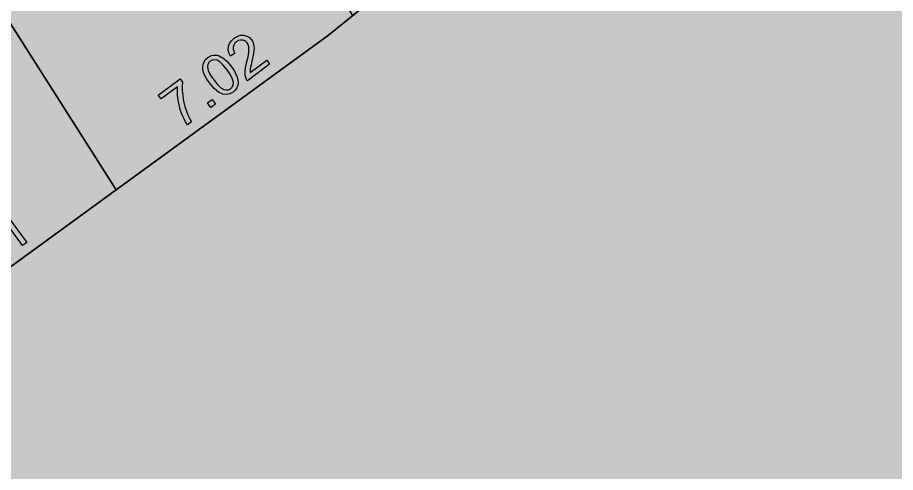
# Model space of a CAD drawing. Extents: x -5280327 to 29700, y -3925683 to 5564800.
# Drawn here: x 19899 to 20720, y 2573 to 2999 of the extents above; entities that cross this region are included whole.
import ezdxf

# ---------------------------------------------------------------- set-up
doc = ezdxf.new("R2010")
doc.units = 0
doc.linetypes.add('6', pattern=[2640.874023, 1320.437012, -1320.437012])
doc.layers.get('0').update_dxf_attribs({"linetype": 'CONTINUOUS'})
for name, color, linetype in [('31_PREDIOS_TOTAL', 7, 'CONTINUOUS'), ('LOTES', 7, 'CONTINUOUS'), ('textos', 7, 'CONTINUOUS')]:
    doc.layers.add(name, color=color, linetype=linetype)

msp = doc.modelspace()

# ---------------------------------------------------------------- linework, layer by layer
at = {"color": 7, "linetype": '6', "const_width": 10343.08}
msp.add_lwpolyline([(0, 29405.62), (24528.32, 0)], dxfattribs=at)
msp.add_lwpolyline([(0, 29405.62), (24528.32, 0)], dxfattribs=at)
at = {"color": 7}
msp.add_lwpolyline([(20799.33, 4489.43), (20779.55, 4415.95), (20805.44, 4355.76), (21189.96, 3805.95), (20930.45, 3577.46), (20857.26, 3519), (20652.15, 3355.2), (20641.84, 3346.88), (20427.13, 3173.65), (20212.42, 3000.41), (20189.64, 2982.03), (19991.04, 2837.64), (19768.88, 2676.11), (19556.14, 2521.45), (19546.62, 2514.72), (19322.46, 2356.33), (19098.3, 2197.94), (18722.23, 2788.53), (20799.33, 4489.43)], dxfattribs=at)
msp.add_polyline3d([(18722.23, 2788.53, 33030.86), (19098.3, 2197.94, 33030.86), (19556.14, 2521.45, 33030.86), (20189.64, 2982.03, 33030.86), (20652.15, 3355.2, 33030.86), (20930.45, 3577.46, 33030.86), (21189.96, 3805.95, 33030.86), (20805.44, 4355.76, 33030.86), (20779.55, 4415.95, 33030.86), (20799.33, 4489.43, 33030.86), (21142.34, 4964.97, 33030.86), (21651.22, 5592.52, 33030.86), (22126.06, 6189.91, 33030.86), (22856.18, 7079.67, 33030.86), (22774.56, 7470.11, 33030.86), (22780.59, 7770.15, 33030.86), (22783.68, 8211.55, 33030.86), (22849.99, 8761.66, 33030.86), (22890.09, 9444.59, 33030.86), (22922.17, 9932, 33030.86), (22937.37, 10412.64, 33030.86), (22852.51, 10630.94, 33030.86)], dxfattribs=at)
at = {"layer": '31_PREDIOS_TOTAL', "color": 7}
for points in [[(20131.89, 2958.65, 33030.86), (20134.62, 2954.93, 33030.86), (20113.77, 2939.59, 33030.86), (20113.77, 2939.59, 33030.86), (20113.12, 2940.54, 33030.86), (20112.61, 2941.54, 33030.86), (20112.24, 2942.62, 33030.86), (20112.24, 2942.62, 33030.86), (20111.84, 2944.5, 33030.86), (20111.66, 2946.52, 33030.86), (20111.7, 2948.69, 33030.86), (20111.7, 2948.69, 33030.86), (20111.98, 2951.12, 33030.86), (20112.5, 2953.96, 33030.86), (20113.26, 2957.19, 33030.86), (20113.26, 2957.19, 33030.86), (20114.39, 2962.06, 33030.86), (20115.07, 2965.99, 33030.86), (20115.3, 2968.99, 33030.86), (20115.3, 2968.99, 33030.86), (20115.12, 2971.34, 33030.86), (20114.58, 2973.34, 33030.86), (20113.68, 2974.98, 33030.86), (20113.68, 2974.98, 33030.86), (20112.43, 2976.3, 33030.86), (20110.93, 2977.19, 33030.86), (20109.18, 2977.65, 33030.86), (20109.18, 2977.65, 33030.86), (20107.32, 2977.64, 33030.86), (20105.5, 2977.12, 33030.86), (20103.72, 2976.08, 33030.86), (20103.72, 2976.08, 33030.86), (20102.12, 2974.61, 33030.86), (20101.04, 2972.95, 33030.86), (20100.48, 2971.11, 33030.86), (20100.48, 2971.11, 33030.86), (20100.47, 2969.16, 33030.86), (20101.04, 2967.19, 33030.86), (20102.2, 2965.21, 33030.86), (20097.91, 2962.69, 33030.86), (20097.91, 2962.69, 33030.86), (20096.43, 2965.81, 33030.86), (20095.79, 2968.83, 33030.86), (20096, 2971.74, 33030.86), (20096, 2971.74, 33030.86), (20097.03, 2974.5, 33030.86), (20098.84, 2977.03, 33030.86), (20101.45, 2979.35, 33030.86), (20101.45, 2979.35, 33030.86), (20104.47, 2981.14, 33030.86), (20107.48, 2982.06, 33030.86), (20110.49, 2982.11, 33030.86), (20110.49, 2982.11, 33030.86), (20113.29, 2981.38, 33030.86), (20115.7, 2979.95, 33030.86), (20117.73, 2977.82, 33030.86), (20117.73, 2977.82, 33030.86), (20118.56, 2976.5, 33030.86), (20119.22, 2975.07, 33030.86), (20119.69, 2973.53, 33030.86), (20119.69, 2973.53, 33030.86), (20119.97, 2971.82, 33030.86), (20120.06, 2969.91, 33030.86), (20119.95, 2967.78, 33030.86), (20119.95, 2967.78, 33030.86), (20119.6, 2965.19, 33030.86), (20118.97, 2961.87, 33030.86), (20118.06, 2957.84, 33030.86), (20118.06, 2957.84, 33030.86), (20117.29, 2954.59, 33030.86), (20116.77, 2952.17, 33030.86), (20116.5, 2950.57, 33030.86), (20116.5, 2950.57, 33030.86), (20116.39, 2949.42, 33030.86), (20116.36, 2948.32, 33030.86), (20116.41, 2947.27, 33030.86), (20131.89, 2958.65, 33030.86)], [(20078.3, 2937.49, 33030.86), (20078.3, 2937.49, 33030.86), (20075.87, 2941.07, 33030.86), (20074.04, 2944.36, 33030.86), (20072.83, 2947.35, 33030.86), (20072.83, 2947.35, 33030.86), (20072.18, 2950.1, 33030.86), (20072.03, 2952.7, 33030.86), (20072.38, 2955.13, 33030.86), (20072.38, 2955.13, 33030.86), (20073.27, 2957.36, 33030.86), (20074.72, 2959.38, 33030.86), (20076.74, 2961.18, 33030.86), (20076.74, 2961.18, 33030.86), (20078.45, 2962.26, 33030.86), (20080.18, 2963.01, 33030.86), (20081.95, 2963.43, 33030.86), (20081.95, 2963.43, 33030.86), (20083.72, 2963.53, 33030.86), (20085.5, 2963.33, 33030.86), (20087.28, 2962.81, 33030.86), (20087.28, 2962.81, 33030.86), (20089.06, 2962, 33030.86), (20090.87, 2960.92, 33030.86), (20092.69, 2959.56, 33030.86), (20092.69, 2959.56, 33030.86), (20094.59, 2957.79, 33030.86), (20096.66, 2955.48, 33030.86), (20098.88, 2952.62, 33030.86), (20098.88, 2952.62, 33030.86), (20101.3, 2949.06, 33030.86), (20103.12, 2945.8, 33030.86), (20104.33, 2942.82, 33030.86), (20104.33, 2942.82, 33030.86), (20104.99, 2940.06, 33030.86), (20105.15, 2937.47, 33030.86), (20104.8, 2935.04, 33030.86), (20104.8, 2935.04, 33030.86), (20103.91, 2932.79, 33030.86), (20102.46, 2930.77, 33030.86), (20100.43, 2928.96, 33030.86), (20100.43, 2928.96, 33030.86), (20097.34, 2927.24, 33030.86), (20094.15, 2926.58, 33030.86), (20090.86, 2926.96, 33030.86), (20090.86, 2926.96, 33030.86), (20086.79, 2928.86, 33030.86), (20082.6, 2932.37, 33030.86), (20078.3, 2937.49, 33030.86)], [(20082.29, 2940.42, 33030.86), (20085.87, 2935.97, 33030.86), (20089.01, 2932.96, 33030.86), (20091.71, 2931.42, 33030.86), (20091.71, 2931.42, 33030.86), (20094.07, 2930.95, 33030.86), (20096.19, 2931.19, 33030.86), (20098.09, 2932.14, 33030.86), (20098.09, 2932.14, 33030.86), (20099.56, 2933.67, 33030.86), (20100.42, 2935.63, 33030.86), (20100.68, 2938.03, 33030.86), (20100.68, 2938.03, 33030.86), (20100, 2941.06, 33030.86), (20098.07, 2944.95, 33030.86), (20094.9, 2949.69, 33030.86), (20094.9, 2949.69, 33030.86), (20091.3, 2954.16, 33030.86), (20088.16, 2957.16, 33030.86), (20085.47, 2958.71, 33030.86), (20085.47, 2958.71, 33030.86), (20083.11, 2959.17, 33030.86), (20080.97, 2958.91, 33030.86), (20079.05, 2957.94, 33030.86), (20079.05, 2957.94, 33030.86), (20077.58, 2956.47, 33030.86), (20076.71, 2954.67, 33030.86), (20076.45, 2952.55, 33030.86), (20076.45, 2952.55, 33030.86), (20077.15, 2949.26, 33030.86), (20079.1, 2945.22, 33030.86), (20082.29, 2940.42, 33030.86)], [(20033.08, 2922.51, 33030.86), (20030.34, 2926.24, 33030.86), (20050.77, 2941.25, 33030.86), (20052.98, 2938.24, 33030.86), (20052.98, 2938.24, 33030.86), (20052.72, 2934.4, 33030.86), (20052.82, 2930.09, 33030.86), (20053.28, 2925.33, 33030.86), (20053.28, 2925.33, 33030.86), (20054.08, 2920.41, 33030.86), (20055.24, 2915.64, 33030.86), (20056.74, 2911.03, 33030.86), (20056.74, 2911.03, 33030.86), (20058.06, 2907.8, 33030.86), (20059.69, 2904.55, 33030.86), (20061.64, 2901.26, 33030.86), (20057.65, 2898.33, 33030.86), (20057.65, 2898.33, 33030.86), (20055.89, 2901.13, 33030.86), (20054.18, 2904.49, 33030.86), (20052.5, 2908.41, 33030.86), (20052.5, 2908.41, 33030.86), (20051.02, 2912.67, 33030.86), (20049.86, 2917.04, 33030.86), (20049.04, 2921.53, 33030.86), (20049.04, 2921.53, 33030.86), (20048.54, 2925.93, 33030.86), (20048.38, 2930.05, 33030.86), (20048.53, 2933.87, 33030.86), (20033.08, 2922.51, 33030.86)], [(20079.67, 2914.52, 33030.86), (20076.43, 2918.94, 33030.86), (20080.84, 2922.18, 33030.86), (20084.08, 2917.77, 33030.86), (20079.67, 2914.52, 33030.86)], [(19907.25, 2788.39, 33030.86), (19903.36, 2785.57, 33030.86), (19885.34, 2810.35, 33030.86), (19885.34, 2810.35, 33030.86), (19884.96, 2808.71, 33030.86), (19884.38, 2806.92, 33030.86), (19883.61, 2804.99, 33030.86), (19883.61, 2804.99, 33030.86), (19882.73, 2803.11, 33030.86), (19881.86, 2801.44, 33030.86), (19880.97, 2800.01, 33030.86), (19878.24, 2803.77, 33030.86), (19878.24, 2803.77, 33030.86), (19879.53, 2806.38, 33030.86), (19880.53, 2809, 33030.86), (19881.24, 2811.63, 33030.86), (19881.24, 2811.63, 33030.86), (19881.66, 2814.14, 33030.86), (19881.79, 2816.39, 33030.86), (19881.62, 2818.38, 33030.86), (19884.13, 2820.2, 33030.86), (19907.25, 2788.39, 33030.86)]]:
    msp.add_polyline3d(points, dxfattribs=at)
at = {"layer": 'LOTES', "color": 7}
for points in [[(19790.37, 3663.21), (19576.75, 3488.28), (19991.04, 2837.64), (20189.64, 2982.03), (20212.42, 3000.41), (19790.37, 3663.21)], [(19576.75, 3488.28), (19363.12, 3313.34), (19768.88, 2676.11), (19991.04, 2837.64), (19576.75, 3488.28)]]:
    msp.add_lwpolyline(points, dxfattribs=at)
for points in [[(18722.23, 2788.53, 66061.73), (19098.3, 2197.94, 66061.73), (19556.14, 2521.45, 66061.73), (20189.64, 2982.03, 66061.73), (20652.15, 3355.2, 66061.73), (20930.45, 3577.46, 66061.73), (21189.96, 3805.95, 66061.73), (20805.44, 4355.76, 66061.73), (20779.55, 4415.95, 66061.73), (20799.33, 4489.43, 66061.73), (21142.34, 4964.97, 66061.73), (21651.22, 5592.52, 66061.73), (22126.06, 6189.91, 66061.73), (22856.18, 7079.67, 66061.73), (22774.56, 7470.11, 66061.73), (22780.59, 7770.15, 66061.73), (22783.68, 8211.55, 66061.73), (22849.99, 8761.66, 66061.73), (22890.09, 9444.59, 66061.73), (22922.17, 9932, 66061.73), (22937.37, 10412.64, 66061.73), (22852.51, 10630.94, 66061.73)], [(19576.75, 3488.28, 66061.73), (19991.04, 2837.64, 66061.73)]]:
    msp.add_polyline3d(points, dxfattribs=at)
at = {"layer": 'textos', "color": 7, "const_width": 16.63}
for points in [[(19929.45, 2990.03), (19985.7, 3028.96), (19995.11, 3015.37), (19986.07, 2963), (20018.57, 2985.49), (20029.56, 2969.61), (19969.14, 2927.8), (19958.7, 2942.88), (19967.16, 2992.65), (19940.43, 2974.15), (19929.45, 2990.03)], [(19806.97, 2939.39), (19841.01, 2962.95), (19889.4, 2921.1), (19867.22, 2981.09), (19901.14, 3004.57), (19959.08, 2920.84), (19937.95, 2906.22), (19893.77, 2970.07), (19921.56, 2894.88), (19902.43, 2881.64), (19841.91, 2934.18), (19886.1, 2870.33), (19864.91, 2855.67), (19806.97, 2939.39)]]:
    msp.add_lwpolyline(points, dxfattribs=at)

doc.saveas('drawing.dxf')
